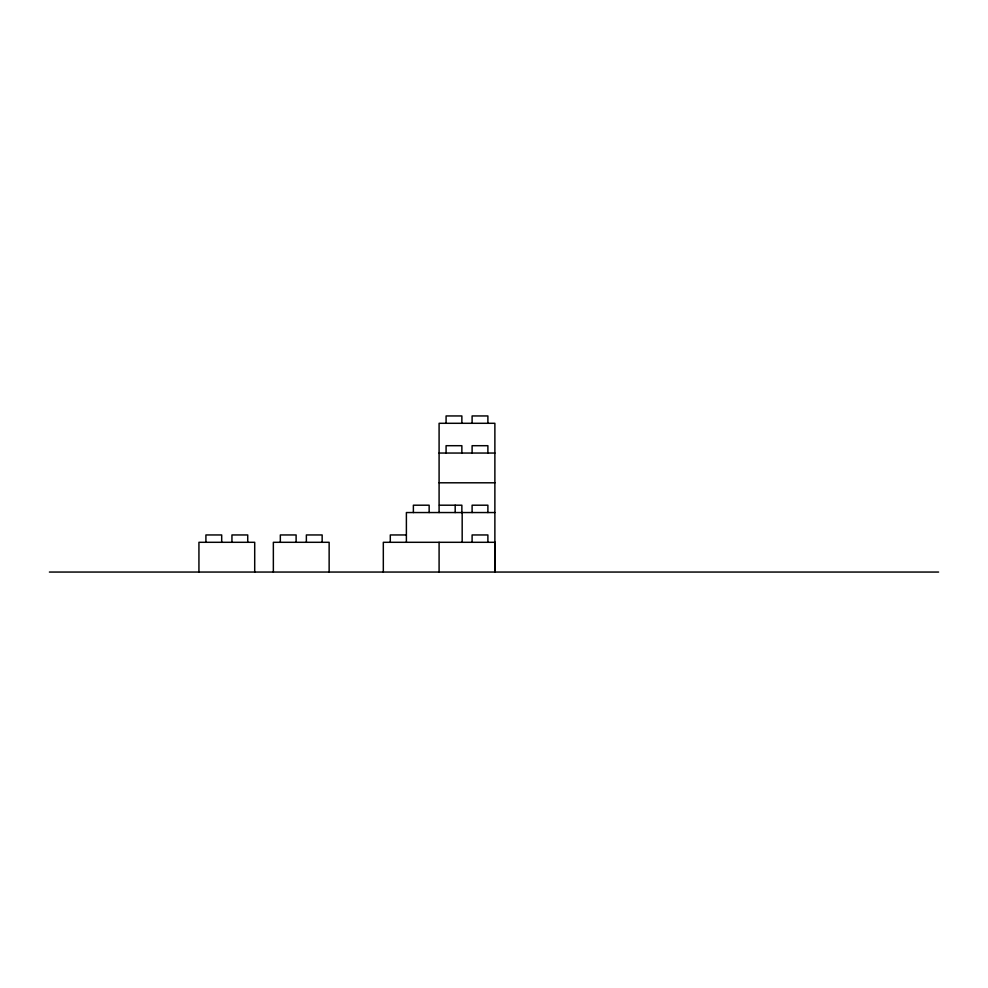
<?xml version="1.0" encoding="UTF-8"?>
<svg xmlns="http://www.w3.org/2000/svg" width="988" height="988" viewBox="0 0 988 988"><rect width="100%" height="100%" fill="white"/><g stroke="black" fill="none" stroke-linecap="round" stroke-linejoin="round"><path stroke-width="1.48" d="M439.092 453.047L494.877 453.047M439.092 482.799L494.877 482.799M439.401 505.201L461.865 505.201L461.865 512.55M494.877 512.55L406.389 512.55L406.389 542.301M406.08 534.953L390.297 534.953L390.297 542.301M494.877 542.301L383.319 542.301L383.319 572.052M49.4 572.052L938.6 572.052M495.112 542.301L495.112 572.052M494.877 572.052L494.877 423.296L439.092 423.296L439.092 512.55M487.887 423.296L487.887 415.948L472.103 415.948L472.103 423.296M487.887 453.047L487.887 445.699L472.103 445.699L472.103 453.047M487.887 512.55L487.887 505.201L472.103 505.201L472.103 512.55M487.887 542.301L487.887 534.953L472.103 534.953L472.103 542.301M462.174 512.55L462.174 542.301M461.865 423.296L461.865 415.948L446.082 415.948L446.082 423.296M461.865 453.047L461.865 445.699L446.082 445.699L446.082 453.047M455.184 505.201L455.184 512.55M439.092 542.301L439.092 572.052M429.15 512.55L429.15 505.201L413.379 505.201L413.379 512.55M329.14 572.052L329.14 542.301L273.355 542.301L273.355 572.052M322.15 542.301L322.15 534.953L306.366 534.953L306.366 542.301M296.116 542.301L296.116 534.953L280.333 534.953L280.333 542.301M254.706 572.052L254.706 542.301L198.934 542.301L198.934 572.052M247.729 542.301L247.729 534.953L231.945 534.953L231.945 542.301M221.695 542.301L221.695 534.953L205.912 534.953L205.912 542.301"/></g></svg>
